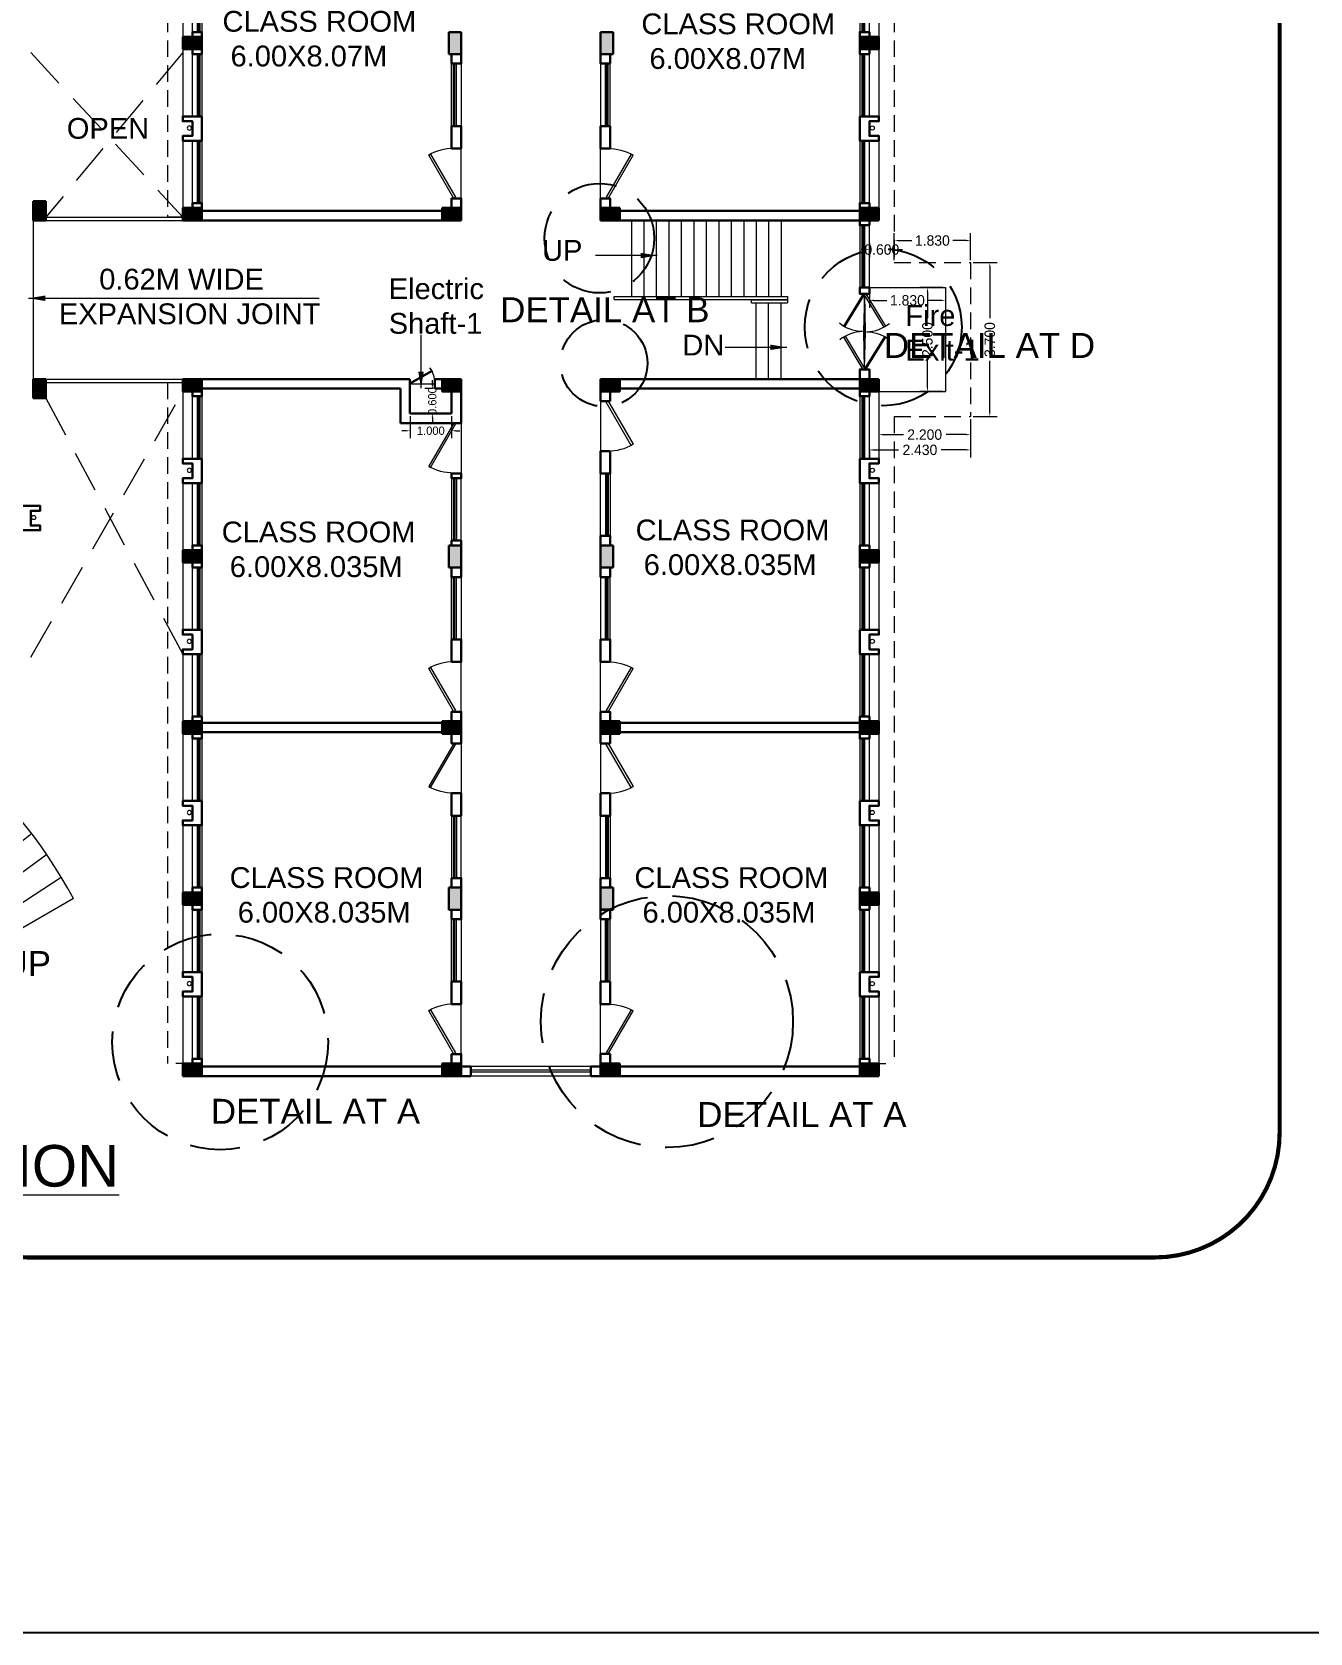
# Model space of a CAD drawing. Header units: millimetres. Extents: x 3614 to 12428, y -844 to 6844.
# Drawn here: x 5968.3 to 5999.01, y -352.73 to -314.23 of the extents above; entities that cross this region are included whole.
import ezdxf

# ---------------------------------------------------------------- set-up
doc = ezdxf.new("R2010")
doc.units = ezdxf.units.MM
doc.header["$LTSCALE"] = 40
doc.header["$MEASUREMENT"] = 0
doc.header["$PDMODE"] = 32
doc.header["$PDSIZE"] = 0.02
doc.linetypes.add('DASHDOT', pattern=[1, 0.5, -0.25, 0, -0.25])
doc.linetypes.add('DASHED', pattern=[0.75, 0.5, -0.25])
doc.layers.get('0').update_dxf_attribs({"linetype": 'CONTINUOUS', "lineweight": 20})
doc.layers.get('Defpoints').update_dxf_attribs({"linetype": 'CONTINUOUS', "lineweight": 20})
for name, color, linetype, lineweight in [('Arrow', 1, 'CONTINUOUS', 18), ('Beam', 254, 'CONTINUOUS', 25), ('CLL LEV.', 15, 'CONTINUOUS', 18), ('Column', 252, 'CONTINUOUS', 30), ('Column Hatch', 253, 'CONTINUOUS', 13), ('Dim', 220, 'CONTINUOUS', 15), ('Door', 54, 'CONTINUOUS', 18), ('EXPANSION JOINT', 248, 'CONTINUOUS', 20), ('Fixture', 44, 'CONTINUOUS', 15), ('Hidden', 30, 'DASHED', 18), ('Railing', 23, 'CONTINUOUS', 18), ('RAMP', 213, 'CONTINUOUS', 15), ('Stair', 1, 'CONTINUOUS', 15), ('TEXT', 7, 'CONTINUOUS', 20), ('Ventilator', 6, 'DASHED', 18), ('Wall', 7, 'CONTINUOUS', 30), ('Window', 150, 'CONTINUOUS', 15), ('Window-Wall', 7, 'CONTINUOUS', 18)]:
    doc.layers.add(name, color=color, linetype=linetype, lineweight=lineweight)
doc.styles.add('L120', font='simplex.shx', dxfattribs={"height": 1})
doc.styles.get("Standard").update_dxf_attribs({"font": 'txt.shx', "height": 0.03937})
doc.styles.add('Tabrej', font='GOTHIC.TTF')
doc.styles.add('Tabrej.', font='GOTHIC.TTF', dxfattribs={"height": 1})
doc.dimstyles.new('DIMEN', dxfattribs={"dimtxt": 0.2, "dimasz": 0.25, "dimexe": 0.18, "dimexo": 0.0625, "dimgap": 0.09, "dimtad": 0, "dimdec": 3, "dimzin": 0, "dimdsep": 46, "dimtxsty": 'Tabrej', "dimcen": 0, "dimclrd": 256, "dimclre": 256, "dimclrt": 7, "dimadec": 0, "dimazin": 0, "dimtfac": 1, "dimtdec": 3, "dimtofl": 0, "dimtmove": 0, "dimatfit": 1, "dimfxl": 0, "dimtolj": 1, "dimtzin": 0, "dimlwd": -1, "dimlwe": -1, "dimarcsym": 0})
doc.dimstyles.get("Standard").update_dxf_attribs({"dimtxt": 0.18, "dimasz": 0.18, "dimexe": 0.18, "dimexo": 0.0625, "dimgap": 0.09, "dimtad": 0, "dimtih": 1, "dimtoh": 1, "dimdec": 4, "dimzin": 0, "dimdsep": 46, "dimtxsty": 'Standard', "dimcen": 0.09, "dimadec": 0, "dimazin": 0, "dimtfac": 1, "dimtdec": 4, "dimtofl": 0, "dimtmove": 0, "dimatfit": 3, "dimfxl": 0, "dimtolj": 1, "dimtzin": 0, "dimarcsym": 0})

# ---------------------------------------------------------------- blocks, each defined once
blk = doc.blocks.new('COLUMN 546')
at = {"layer": 'Column Hatch'}
h = blk.add_hatch(color=0, dxfattribs=at)
h.dxf.hatch_style = 1
h.paths.add_polyline_path([(0, 0), (0.3, 0), (0.3, 0.46), (0, 0.46)])
at = {"layer": 'Column'}
for p, q in [((0.3, 0.46), (0, 0.46)), ((0, 0.46), (0, 0)), ((0.3, 0), (0.3, 0.46)), ((0, 0), (0.3, 0))]:
    blk.add_line(p, q, dxfattribs=at)
blk = doc.blocks.new('SHAFT2')
at = {"layer": 'Fixture'}
blk.add_circle((0.302, 0.307), 0.05, dxfattribs=at)
at = {"layer": 'Wall'}
blk.add_lwpolyline([(0, 0.585), (0.46, 0.585), (0.46, 0.47), (0.23, 0.47), (0.23, 0.115), (0.46, 0.115), (0.46, 0), (0, 0), (0, 0.585)], dxfattribs=at)
blk = doc.blocks.new('COLM 530')
at = {"layer": 'Column Hatch'}
h = blk.add_hatch(color=0, dxfattribs=at)
h.dxf.hatch_style = 1
h.paths.add_polyline_path([(5443.518, -633.795), (5443.218, -633.795), (5443.218, -634.325), (5443.518, -634.325)])
at = {"layer": 'Column'}
for p, q in [((5443.518, -633.795), (5443.218, -633.795)), ((5443.218, -633.795), (5443.218, -634.325)), ((5443.518, -634.325), (5443.518, -633.795)), ((5443.218, -634.325), (5443.518, -634.325))]:
    blk.add_line(p, q, dxfattribs=at)
blk = doc.blocks.new('Door - Left Hung 36 in.')
at = {"layer": 'Door'}
blk.add_line((0.8, -1.3), (35.9, -1.3), dxfattribs=at)
blk.add_lwpolyline([(0.8, -1.3), (0, 0), (31.2, 18), (31.9, 16.7)], close=True, dxfattribs=at)
blk.add_arc((0, 0), 36, 0, 37.3101, dxfattribs=at)
blk = doc.blocks.new('VENT 2')
at = {"layer": 'Ventilator', "linetype": 'Continuous', "ltscale": 0.02}
for p, q in [((0, 0.182), (1.5, 0.182)), ((0, 0.152), (1.5, 0.152))]:
    blk.add_line(p, q, dxfattribs=at)
at = {"layer": 'Window-Wall'}
for p, q in [((0, 0.23), (1.5, 0.23)), ((0, 0), (0, 0.23)), ((0, 0.115), (1.5, 0.115)), ((1.5, 0), (0, 0)), ((1.5, 0.23), (1.5, 0))]:
    blk.add_line(p, q, dxfattribs=at)
blk = doc.blocks.new('*U18')
for p, q in [((0, 0), (0, -6)), ((40, 0), (40, -6))]:
    blk.add_line(p, q)
blk.add_lwpolyline([(0, 0), (34.6, 20), (35.5, 18.5), (0.9, -1.5)], close=True)
blk.add_arc((0, 0), 40, 0, 30)
blk = doc.blocks.new('DOOR1')
at = {"layer": 'Door'}
blk.add_line((0, 0), (1.2, 0), dxfattribs=at)
at = {"layer": 'Door', "xscale": 0.0300000000000013, "yscale": 0.0300000000000013, "zscale": 0.0300000000000013}
blk.add_blockref('*U18', (0, 0.18), dxfattribs=at)
blk = doc.blocks.new('class 1')
at = {"layer": 'Wall'}
for points in [[(0.23, -0.035), (0, -0.035), (0, -0.265), (0.23, -0.265), (0.23, -0.035)], [(0.23, -1.465), (0, -1.465), (0, -2.005), (0.23, -2.005), (0.23, -1.465)], [(0.23, -3.505), (0, -3.505), (0, -3.735), (0.23, -3.735), (0.23, -3.505)]]:
    blk.add_lwpolyline(points, dxfattribs=at)
at = {"layer": 'Wall', "rotation": 270}
for name, p in [('DOOR1', (0, -0.265)), ('VENT 2', (0, -2.005))]:
    blk.add_blockref(name, p, dxfattribs=at)
blk = doc.blocks.new('WINDOW 1')
at = {"layer": 'CLL LEV.'}
for p, q in [((-0.115, -0.23), (-0.115, -0.46)), ((1.615, -0.23), (1.615, -0.46)), ((-0.115, -0.46), (1.615, -0.46))]:
    blk.add_line(p, q, dxfattribs=at)
at = {"layer": 'Window'}
for p, q in [((0, -0.051), (1.5, -0.051)), ((0, -0.081), (1.5, -0.081))]:
    blk.add_line(p, q, dxfattribs=at)
at = {"layer": 'Window-Wall'}
for p, q in [((0, 0), (1.5, 0)), ((0, -0.23), (0, 0)), ((1.5, 0), (1.5, -0.23)), ((0, -0.115), (1.5, -0.115)), ((1.5, -0.23), (0, -0.23))]:
    blk.add_line(p, q, dxfattribs=at)
blk = doc.blocks.new('*D647')
at = {"layer": 'Defpoints', "color": 0, "ltscale": 0.05, "transparency": 16777216}
for p in [(5491.918, -294.581), (5491.855, -295.181), (5491.918, -295.181)]:
    blk.add_point(p, dxfattribs=at)
at = {"layer": 'Dim', "ltscale": 0.05, "transparency": 16777216}
for p, q in [((5491.855, -294.481), (5491.855, -294.381)), ((5491.855, -294.581), (5491.675, -294.581)), ((5491.855, -295.181), (5491.675, -295.181)), ((5491.855, -295.281), (5491.855, -295.381))]:
    blk.add_line(p, q, dxfattribs=at)
for points in [[(5491.838, -294.481), (5491.872, -294.481), (5491.855, -294.581)], [(5491.838, -295.281), (5491.872, -295.281), (5491.855, -295.181)]]:
    blk.add_solid(points, dxfattribs=at)
at = {"layer": 'Dim', "color": 7, "ltscale": 0.05, "transparency": 16777216, "insert": (5491.855, -294.881), "char_height": 0.2, "attachment_point": 5, "rotation": 90, "style": 'Tabrej'}
blk.add_mtext('\\A1;0.600', dxfattribs=at)
blk = doc.blocks.new('*D648')
at = {"layer": 'Defpoints', "color": 0, "ltscale": 0.05, "transparency": 16777216}
for p in [(5491.318, -295.181), (5492.318, -295.181), (5492.318, -295.595)]:
    blk.add_point(p, dxfattribs=at)
at = {"layer": 'Dim', "ltscale": 0.05, "transparency": 16777216}
for p, q in [((5491.318, -295.244), (5491.318, -295.775)), ((5492.318, -295.244), (5492.318, -295.775)), ((5491.218, -295.595), (5491.118, -295.595)), ((5492.418, -295.595), (5492.518, -295.595))]:
    blk.add_line(p, q, dxfattribs=at)
for points in [[(5491.218, -295.578), (5491.218, -295.612), (5491.318, -295.595)], [(5492.418, -295.578), (5492.418, -295.612), (5492.318, -295.595)]]:
    blk.add_solid(points, dxfattribs=at)
at = {"layer": 'Dim', "color": 7, "ltscale": 0.05, "transparency": 16777216, "insert": (5491.818, -295.595), "char_height": 0.2, "attachment_point": 5, "style": 'Tabrej'}
blk.add_mtext('\\A1;1.000', dxfattribs=at)
blk = doc.blocks.new('*D599')
at = {"layer": 'Defpoints', "color": 0, "ltscale": 0.05, "transparency": 16777216}
for p in [(5990.855, -319.779), (5990.855, -323.479), (5991.32, -323.479)]:
    blk.add_point(p, dxfattribs=at)
at = {"layer": 'Dim', "ltscale": 0.05, "transparency": 16777216}
for p, q in [((5990.917, -319.779), (5991.5, -319.779)), ((5991.32, -319.879), (5991.32, -321.117)), ((5991.32, -323.379), (5991.32, -322.141)), ((5990.917, -323.479), (5991.5, -323.479))]:
    blk.add_line(p, q, dxfattribs=at)
for points in [[(5991.303, -319.879), (5991.336, -319.879), (5991.32, -319.779)], [(5991.303, -323.379), (5991.336, -323.379), (5991.32, -323.479)]]:
    blk.add_solid(points, dxfattribs=at)
at = {"layer": 'Dim', "color": 7, "ltscale": 0.05, "transparency": 16777216, "insert": (5991.32, -321.629), "char_height": 0.25, "attachment_point": 5, "rotation": 90, "style": 'Tabrej'}
blk.add_mtext('\\A1;3.700', dxfattribs=at)
blk = doc.blocks.new('*D600')
at = {"layer": 'Defpoints', "color": 0, "ltscale": 0.05, "transparency": 16777216}
for p in [(5990.255, -320.379), (5989.821, -322.879), (5990.255, -322.879)]:
    blk.add_point(p, dxfattribs=at)
at = {"layer": 'Dim', "ltscale": 0.05, "transparency": 16777216}
for p, q in [((5990.192, -320.379), (5989.641, -320.379)), ((5989.821, -320.479), (5989.821, -321.116)), ((5989.821, -322.779), (5989.821, -322.142)), ((5990.192, -322.879), (5989.641, -322.879))]:
    blk.add_line(p, q, dxfattribs=at)
for points in [[(5989.805, -320.479), (5989.838, -320.479), (5989.821, -320.379)], [(5989.805, -322.779), (5989.838, -322.779), (5989.821, -322.879)]]:
    blk.add_solid(points, dxfattribs=at)
at = {"layer": 'Dim', "color": 7, "ltscale": 0.05, "transparency": 16777216, "insert": (5989.821, -321.629), "char_height": 0.25, "attachment_point": 5, "rotation": 90, "style": 'Tabrej'}
blk.add_mtext('\\A1;2.500', dxfattribs=at)
blk = doc.blocks.new('*D601')
at = {"layer": 'Defpoints', "color": 0, "ltscale": 0.05, "transparency": 16777216}
for p in [(5988.425, -320.379), (5990.255, -320.379), (5990.255, -320.687)]:
    blk.add_point(p, dxfattribs=at)
at = {"layer": 'Dim', "ltscale": 0.05, "transparency": 16777216}
for p, q in [((5988.425, -320.442), (5988.425, -320.867)), ((5990.255, -320.442), (5990.255, -320.867)), ((5988.525, -320.687), (5988.846, -320.687)), ((5990.155, -320.687), (5989.833, -320.687))]:
    blk.add_line(p, q, dxfattribs=at)
for points in [[(5988.525, -320.671), (5988.525, -320.704), (5988.425, -320.687)], [(5990.155, -320.671), (5990.155, -320.704), (5990.255, -320.687)]]:
    blk.add_solid(points, dxfattribs=at)
at = {"layer": 'Dim', "color": 7, "ltscale": 0.05, "transparency": 16777216, "insert": (5989.34, -320.687), "char_height": 0.25, "attachment_point": 5, "style": 'Tabrej'}
blk.add_mtext('\\A1;1.830', dxfattribs=at)
blk = doc.blocks.new('*D602')
at = {"layer": 'Defpoints', "color": 0, "ltscale": 0.05, "transparency": 16777216}
for p in [(5990.855, -319.249), (5989.025, -319.779), (5990.855, -319.779)]:
    blk.add_point(p, dxfattribs=at)
at = {"layer": 'Dim', "ltscale": 0.05, "transparency": 16777216}
for p, q in [((5989.025, -319.717), (5989.025, -319.069)), ((5990.855, -319.717), (5990.855, -319.069)), ((5989.125, -319.249), (5989.446, -319.249)), ((5990.755, -319.249), (5990.433, -319.249))]:
    blk.add_line(p, q, dxfattribs=at)
for points in [[(5989.125, -319.233), (5989.125, -319.266), (5989.025, -319.249)], [(5990.755, -319.233), (5990.755, -319.266), (5990.855, -319.249)]]:
    blk.add_solid(points, dxfattribs=at)
at = {"layer": 'Dim', "color": 7, "ltscale": 0.05, "transparency": 16777216, "insert": (5989.94, -319.249), "char_height": 0.25, "attachment_point": 5, "style": 'Tabrej'}
blk.add_mtext('\\A1;1.830', dxfattribs=at)
blk = doc.blocks.new('*D603')
at = {"layer": 'Defpoints', "color": 0, "ltscale": 0.05, "transparency": 16777216}
for p in [(5988.655, -323.528), (5990.855, -323.479), (5990.855, -323.916)]:
    blk.add_point(p, dxfattribs=at)
at = {"layer": 'Dim', "ltscale": 0.05, "transparency": 16777216}
for p, q in [((5988.655, -323.59), (5988.655, -324.096)), ((5990.855, -323.542), (5990.855, -324.096)), ((5988.755, -323.916), (5989.242, -323.916)), ((5990.755, -323.916), (5990.268, -323.916))]:
    blk.add_line(p, q, dxfattribs=at)
for points in [[(5988.755, -323.9), (5988.755, -323.933), (5988.655, -323.916)], [(5990.755, -323.9), (5990.755, -323.933), (5990.855, -323.916)]]:
    blk.add_solid(points, dxfattribs=at)
at = {"layer": 'Dim', "color": 7, "ltscale": 0.05, "transparency": 16777216, "insert": (5989.755, -323.916), "char_height": 0.25, "attachment_point": 5, "style": 'Tabrej'}
blk.add_mtext('\\A1;2.200', dxfattribs=at)
blk = doc.blocks.new('*D604')
at = {"layer": 'Defpoints', "color": 0, "ltscale": 0.05, "transparency": 16777216}
for p in [(5990.855, -323.479), (5988.425, -324.209), (5990.855, -324.283)]:
    blk.add_point(p, dxfattribs=at)
at = {"layer": 'Dim', "ltscale": 0.05, "transparency": 16777216}
for p, q in [((5990.855, -323.542), (5990.855, -324.463)), ((5988.425, -324.271), (5988.425, -324.463)), ((5988.525, -324.283), (5989.127, -324.283)), ((5990.755, -324.283), (5990.153, -324.283))]:
    blk.add_line(p, q, dxfattribs=at)
for points in [[(5988.525, -324.266), (5988.525, -324.299), (5988.425, -324.283)], [(5990.755, -324.266), (5990.755, -324.299), (5990.855, -324.283)]]:
    blk.add_solid(points, dxfattribs=at)
at = {"layer": 'Dim', "color": 7, "ltscale": 0.05, "transparency": 16777216, "insert": (5989.64, -324.283), "char_height": 0.25, "attachment_point": 5, "style": 'Tabrej'}
blk.add_mtext('\\A1;2.430', dxfattribs=at)
blk = doc.blocks.new('*D605')
at = {"layer": 'Defpoints', "color": 0, "ltscale": 0.05, "transparency": 16777216}
for p in [(5988.425, -319.249), (5988.425, -319.466), (5989.025, -319.249)]:
    blk.add_point(p, dxfattribs=at)
at = {"layer": 'Dim', "ltscale": 0.05, "transparency": 16777216}
for p, q in [((5988.325, -319.466), (5988.225, -319.466)), ((5988.425, -319.312), (5988.425, -319.646)), ((5989.025, -319.312), (5989.025, -319.646)), ((5989.125, -319.466), (5989.225, -319.466))]:
    blk.add_line(p, q, dxfattribs=at)
for points in [[(5988.325, -319.449), (5988.325, -319.483), (5988.425, -319.466)], [(5989.125, -319.449), (5989.125, -319.483), (5989.025, -319.466)]]:
    blk.add_solid(points, dxfattribs=at)
at = {"layer": 'Dim', "color": 7, "ltscale": 0.05, "transparency": 16777216, "insert": (5988.725, -319.466), "char_height": 0.25, "attachment_point": 5, "style": 'Tabrej'}
blk.add_mtext('\\A1;0.600', dxfattribs=at)
blk = doc.blocks.new('PORCH')
at = {"layer": 'RAMP', "ltscale": 0.05}
for p, q in [((-117.091, 51.925), (-118.753, 51.925)), ((-117.621, 47.963), (-118.753, 51.925)), ((-111.611, 51.925), (-109.95, 51.925)), ((-111.081, 47.963), (-109.95, 51.925)), ((-111.081, 47.963), (-111.081, 51.924)), ((-118.268, 47.672), (-120.007, 51.401)), ((-110.435, 47.672), (-108.696, 51.401)), ((-121.063, 50.832), (-119.218, 47.655)), ((-121.063, 50.832), (-118.998, 47.275)), ((-107.64, 50.832), (-109.704, 47.275)), ((-107.64, 50.832), (-109.484, 47.655)), ((-122.008, 50.207), (-119.651, 46.841)), ((-106.695, 50.207), (-109.051, 46.841)), ((-122.919, 49.483), (-120.28, 46.338)), ((-105.784, 49.483), (-108.422, 46.338)), ((-123.76, 48.681), (-120.861, 45.782)), ((-104.942, 48.681), (-107.842, 45.782)), ((-124.363, 48.008), (-121.227, 45.373)), ((-117.621, 47.963), (-117.091, 47.963)), ((-111.081, 47.963), (-111.611, 47.963)), ((-104.339, 48.008), (-107.475, 45.373)), ((-124.803, 47.452), (-121.596, 44.906)), ((-103.899, 47.452), (-107.107, 44.906)), ((-125.164, 46.944), (-121.859, 44.529)), ((-103.538, 46.944), (-106.843, 44.529)), ((-125.513, 46.397), (-122.09, 44.161)), ((-103.189, 46.397), (-106.613, 44.161)), ((-125.807, 45.886), (-122.27, 43.844)), ((-102.895, 45.886), (-106.433, 43.844))]:
    blk.add_line(p, q, dxfattribs=at)
at = {"layer": 'RAMP'}
blk.add_line((-117.621, 47.963), (-117.621, 51.924), dxfattribs=at)
at = {"layer": 'RAMP', "ltscale": 0.05}
for centre, radius, start, end in [((-114.351, 39.644), 13.046, 109.7167, 151.414), ((-114.351, 39.644), 13.046, 28.586, 70.2833), ((-114.34, 39.558), 9.014, 111.3484, 151.6118), ((-114.363, 39.558), 9.014, 28.3882, 68.6516)]:
    blk.add_arc(centre, radius, start, end, dxfattribs=at)
at = {"layer": 'Stair'}
for p, q in [((-117.091, 51.925), (-117.091, 47.965)), ((-111.611, 47.965), (-111.611, 51.925)), ((-117.091, 47.965), (-111.611, 47.965))]:
    blk.add_line(p, q, dxfattribs=at)
at = {"layer": 'Wall'}
blk.add_line((-117.091, 47.965), (-117.091, 47.965), dxfattribs=at)
at = {"layer": 'Wall', "char_height": 0.6, "attachment_point": 1, "style": 'Tabrej.'}
for s, insert in [('{\\fArial|b0|i0|c0|p34;DN}', (-118.914, 50.866)), ('{\\fArial|b0|i0|c0|p34;PORCH}', (-115.95, 50.461)), ('{\\fArial|b0|i0|c0|p34;UP}', (-104.6, 44.625))]:
    blk.add_mtext_dynamic_manual_height_columns(s, width=2.98657, gutter_width=5, heights=[0], dxfattribs=dict(at, insert=insert))
at = {"layer": 'Dim'}
for points, override in [([(-121.186, 48.292), (-118.977, 49.992)], {"dimscale": 40, "dimtxt": 1, "dimasz": 0.02, "dimdec": 2, "dimpost": "'", "dimtxsty": 'L120', "dimtdec": 2, "dimarcsym": 1}), ([(-106.34, 47.176), (-104.357, 44.813)], {"dimscale": 40, "dimtxt": 1, "dimasz": 0.02, "dimgap": 0.09, "dimtad": 0, "dimdec": 2, "dimpost": "'", "dimtxsty": 'L120', "dimtdec": 2, "dimarcsym": 1})]:
    blk.add_leader(points, dimstyle='Standard', override=override, dxfattribs=at)
blk = doc.blocks.new('NEW BILDING')
at = {"ltscale": 0.05}
blk.add_line((5491.3178, -295.1811), (5492.3178, -295.1811), dxfattribs=at)
at = {"layer": 'Door'}
blk.add_line((5502.2428, -294.1211), (5502.2428, -292.3011), dxfattribs=at)
at = {"layer": 'EXPANSION JOINT', "linetype": 'ByBlock', "ltscale": 0.05}
blk.add_line((5482.2648, -290.5361), (5482.2648, -294.3511), dxfattribs=at)
at = {"layer": 'Hidden', "ltscale": 0.02}
for p, q in [((5485.4879, -282.0061), (5485.4879, -290.4561)), ((5502.9578, -282.0061), (5502.9578, -291.5511)), ((5485.8578, -290.4561), (5485.4879, -290.4561)), ((5502.9578, -291.5511), (5504.7878, -291.5511)), ((5504.7878, -291.5511), (5504.7878, -295.2511)), ((5485.4878, -294.4311), (5485.4878, -310.8111)), ((5502.9578, -295.2511), (5502.9578, -310.8111)), ((5502.9578, -295.2511), (5504.7878, -295.2511)), ((5486.0878, -310.8111), (5485.4878, -310.8111)), ((5502.3578, -310.8111), (5502.9578, -310.8111))]:
    blk.add_line(p, q, dxfattribs=at)
at = {"layer": 'Hidden', "ltscale": 0.05}
blk.add_line((5485.4878, -294.4311), (5485.7493, -294.4311), dxfattribs=at)
at = {"layer": 'Railing', "linetype": 'ByBlock', "ltscale": 0.05}
for p, q in [((5482.5648, -290.4561), (5485.8578, -290.4561)), ((5482.5648, -290.5361), (5485.8578, -290.5361)), ((5496.2228, -292.3661), (5500.3878, -292.3661)), ((5496.2228, -292.4411), (5496.2228, -292.3661)), ((5496.2228, -292.4411), (5500.3878, -292.4411)), ((5499.5228, -292.5211), (5499.5228, -292.4461)), ((5499.5228, -292.4461), (5500.3878, -292.4461)), ((5499.5228, -292.5211), (5500.3878, -292.5211)), ((5500.3878, -292.3661), (5500.3878, -292.4411)), ((5500.3878, -292.4461), (5500.3878, -292.5211)), ((5482.5648, -294.3511), (5485.8578, -294.3511)), ((5482.5648, -294.4311), (5485.8578, -294.4311))]:
    blk.add_line(p, q, dxfattribs=at)
at = {"layer": 'Stair', "ltscale": 0.05}
for p, q in [((5496.6378, -290.5361), (5496.6378, -292.3661)), ((5496.9378, -290.5361), (5496.9378, -292.3661)), ((5497.2378, -290.5361), (5497.2378, -292.3661)), ((5497.5378, -290.5361), (5497.5378, -292.3661)), ((5497.8378, -290.5361), (5497.8378, -292.3661)), ((5498.1378, -290.5361), (5498.1378, -292.3661)), ((5498.4378, -290.5361), (5498.4378, -292.3661)), ((5498.7378, -290.5361), (5498.7378, -292.3661)), ((5499.0378, -290.5361), (5499.0378, -292.3661)), ((5499.3378, -290.5361), (5499.3378, -292.3661)), ((5499.6378, -290.5361), (5499.6378, -292.3661)), ((5499.9378, -290.5361), (5499.9378, -292.3661)), ((5500.2378, -290.5361), (5500.2378, -292.3661)), ((5502.3578, -292.1511), (5504.1878, -292.1511)), ((5504.1878, -292.1511), (5504.1878, -294.6511)), ((5499.6378, -294.3511), (5499.6378, -292.5211)), ((5499.9378, -294.3511), (5499.9378, -292.5211)), ((5500.2378, -294.3511), (5500.2378, -292.5211)), ((5502.5878, -294.6511), (5504.1878, -294.6511))]:
    blk.add_line(p, q, dxfattribs=at)
at = {"layer": 'Wall'}
for p, q in [((5492.0878, -290.3061), (5486.3178, -290.3061)), ((5492.0878, -290.5361), (5486.3178, -290.5361)), ((5496.3578, -290.3061), (5502.1278, -290.3061)), ((5496.3578, -290.5361), (5502.1278, -290.5361)), ((5491.0417, -294.3511), (5486.3178, -294.3511)), ((5490.9728, -294.3511), (5491.3178, -294.3511)), ((5491.3178, -295.1811), (5491.3178, -294.3511)), ((5491.9178, -294.3511), (5492.0878, -294.3511)), ((5491.9178, -294.3511), (5491.9178, -294.5811)), ((5496.3578, -294.3511), (5502.1278, -294.3511)), ((5491.0878, -294.5811), (5486.3178, -294.5811)), ((5491.0878, -295.4111), (5491.0878, -294.5811)), ((5491.9178, -294.5811), (5492.0878, -294.5811)), ((5492.3178, -294.6511), (5492.3178, -295.1811)), ((5492.5478, -295.4111), (5492.5478, -294.6511)), ((5496.3578, -294.5811), (5502.1278, -294.5811)), ((5491.3178, -295.1811), (5492.3178, -295.1811)), ((5491.0878, -295.4111), (5492.3178, -295.4111)), ((5492.3178, -295.4111), (5492.5478, -295.4111)), ((5492.0878, -302.6161), (5486.3178, -302.6161)), ((5492.0878, -302.8461), (5486.3178, -302.8461)), ((5496.3578, -302.6161), (5502.1278, -302.6161)), ((5496.3578, -302.8461), (5502.1278, -302.8461)), ((5492.0878, -310.8811), (5486.3178, -310.8811)), ((5496.3578, -310.8811), (5502.1278, -310.8811)), ((5492.0878, -311.1111), (5486.3178, -311.1111)), ((5496.3578, -311.1111), (5502.1278, -311.1111))]:
    blk.add_line(p, q, dxfattribs=at)
for points in [[(5486.0878, -286.1211), (5486.0878, -286.0061), (5486.3178, -286.0061), (5486.3178, -286.1211), (5486.0878, -286.1211)], [(5502.3578, -286.1211), (5502.3578, -286.0061), (5502.1278, -286.0061), (5502.1278, -286.1211), (5502.3578, -286.1211)], [(5486.0878, -286.4211), (5486.0878, -286.5361), (5486.3178, -286.5361), (5486.3178, -286.4211), (5486.0878, -286.4211)], [(5486.0878, -286.5361), (5486.0878, -286.4211), (5486.3178, -286.4211), (5486.3178, -286.5361), (5486.0878, -286.5361)], [(5502.3578, -286.4211), (5502.3578, -286.5361), (5502.1278, -286.5361), (5502.1278, -286.4211), (5502.3578, -286.4211)], [(5502.3578, -286.5361), (5502.3578, -286.4211), (5502.1278, -286.4211), (5502.1278, -286.5361), (5502.3578, -286.5361)], [(5486.0878, -290.2361), (5486.0878, -290.1211), (5486.3178, -290.1211), (5486.3178, -290.2361), (5486.0878, -290.2361)], [(5502.3578, -290.2361), (5502.3578, -290.1211), (5502.1278, -290.1211), (5502.1278, -290.2361), (5502.3578, -290.2361)], [(5502.3578, -290.6511), (5502.3578, -290.5361), (5502.1278, -290.5361), (5502.1278, -290.6511), (5502.3578, -290.6511)], [(5502.3578, -292.3011), (5502.3578, -292.1511), (5502.1278, -292.1511), (5502.1278, -292.3011), (5502.3578, -292.3011)], [(5502.3578, -294.3511), (5502.3578, -294.1211), (5502.1278, -294.1211), (5502.1278, -294.3511), (5502.3578, -294.3511)], [(5486.0878, -294.6511), (5486.0878, -294.7661), (5486.3178, -294.7661), (5486.3178, -294.6511), (5486.0878, -294.6511)], [(5486.0878, -294.7661), (5486.0878, -294.6511), (5486.3178, -294.6511), (5486.3178, -294.7661), (5486.0878, -294.7661)], [(5502.3578, -294.6511), (5502.3578, -294.7661), (5502.1278, -294.7661), (5502.1278, -294.6511), (5502.3578, -294.6511)], [(5502.3578, -294.7661), (5502.3578, -294.6511), (5502.1278, -294.6511), (5502.1278, -294.7661), (5502.3578, -294.7661)], [(5492.3178, -296.6261), (5492.5478, -296.6261), (5492.5478, -296.7369), (5492.3178, -296.7369), (5492.3178, -296.6261)], [(5486.0878, -298.4661), (5486.0878, -298.3511), (5486.3178, -298.3511), (5486.3178, -298.4661), (5486.0878, -298.4661)], [(5502.3578, -298.4661), (5502.3578, -298.3511), (5502.1278, -298.3511), (5502.1278, -298.4661), (5502.3578, -298.4661)], [(5486.0878, -298.7661), (5486.0878, -298.8811), (5486.3178, -298.8811), (5486.3178, -298.7661), (5486.0878, -298.7661)], [(5486.0878, -298.8811), (5486.0878, -298.7661), (5486.3178, -298.7661), (5486.3178, -298.8811), (5486.0878, -298.8811)], [(5502.3578, -298.7661), (5502.3578, -298.8811), (5502.1278, -298.8811), (5502.1278, -298.7661), (5502.3578, -298.7661)], [(5502.3578, -298.8811), (5502.3578, -298.7661), (5502.1278, -298.7661), (5502.1278, -298.8811), (5502.3578, -298.8811)], [(5486.0878, -302.5811), (5486.0878, -302.4661), (5486.3178, -302.4661), (5486.3178, -302.5811), (5486.0878, -302.5811)], [(5502.3578, -302.5811), (5502.3578, -302.4661), (5502.1278, -302.4661), (5502.1278, -302.5811), (5502.3578, -302.5811)], [(5486.0878, -302.8811), (5486.0878, -302.9961), (5486.3178, -302.9961), (5486.3178, -302.8811), (5486.0878, -302.8811)], [(5486.0878, -302.9961), (5486.0878, -302.8811), (5486.3178, -302.8811), (5486.3178, -302.9961), (5486.0878, -302.9961)], [(5502.3578, -302.8811), (5502.3578, -302.9961), (5502.1278, -302.9961), (5502.1278, -302.8811), (5502.3578, -302.8811)], [(5502.3578, -302.9961), (5502.3578, -302.8811), (5502.1278, -302.8811), (5502.1278, -302.9961), (5502.3578, -302.9961)], [(5486.0878, -306.6961), (5486.0878, -306.5811), (5486.3178, -306.5811), (5486.3178, -306.6961), (5486.0878, -306.6961)], [(5502.3578, -306.6961), (5502.3578, -306.5811), (5502.1278, -306.5811), (5502.1278, -306.6961), (5502.3578, -306.6961)], [(5486.0878, -306.9961), (5486.0878, -307.1111), (5486.3178, -307.1111), (5486.3178, -306.9961), (5486.0878, -306.9961)], [(5486.0878, -307.1111), (5486.0878, -306.9961), (5486.3178, -306.9961), (5486.3178, -307.1111), (5486.0878, -307.1111)], [(5502.3578, -306.9961), (5502.3578, -307.1111), (5502.1278, -307.1111), (5502.1278, -306.9961), (5502.3578, -306.9961)], [(5502.3578, -307.1111), (5502.3578, -306.9961), (5502.1278, -306.9961), (5502.1278, -307.1111), (5502.3578, -307.1111)], [(5486.0878, -310.8111), (5486.0878, -310.6961), (5486.3178, -310.6961), (5486.3178, -310.8111), (5486.0878, -310.8111)], [(5492.5478, -311.1111), (5492.5478, -310.8811), (5492.7778, -310.8811), (5492.7778, -311.1111), (5492.5478, -311.1111)], [(5495.6678, -311.1111), (5495.6678, -310.8811), (5495.8978, -310.8811), (5495.8978, -311.1111), (5495.6678, -311.1111)], [(5502.3578, -310.8111), (5502.3578, -310.6961), (5502.1278, -310.6961), (5502.1278, -310.8111), (5502.3578, -310.8111)]]:
    blk.add_lwpolyline(points, dxfattribs=at)
blk.add_lwpolyline([(5492.3178, -298.2369), (5492.5478, -298.2369), (5492.5478, -298.3519), (5492.3178, -298.3519)], close=True, dxfattribs=at)
at = {"layer": 'Window'}
for p, q in [((5502.1788, -290.6511), (5502.1788, -292.1511)), ((5502.2088, -290.6511), (5502.2088, -292.1511))]:
    blk.add_line(p, q, dxfattribs=at)
at = {"layer": 'Window', "linetype": 'ByBlock', "ltscale": 0.05}
for p, q in [((5495.6678, -310.9711), (5492.7778, -310.9711)), ((5495.6678, -311.0211), (5492.7778, -311.0211))]:
    blk.add_line(p, q, dxfattribs=at)
at = {"layer": 'Window-Wall', "linetype": 'DASHED', "ltscale": 0.05}
for p, q in [((5482.2028, -286.5011), (5485.8578, -290.4561)), ((5485.8578, -286.5011), (5482.5648, -290.4561)), ((5482.2028, -301.0411), (5485.8578, -294.6511)), ((5482.5648, -294.8111), (5485.8578, -300.9661))]:
    blk.add_line(p, q, dxfattribs=at)
at = {"layer": 'Window-Wall'}
for p, q in [((5502.1278, -290.6511), (5502.1278, -292.1511)), ((5502.3578, -290.6511), (5502.1278, -290.6511)), ((5502.2428, -290.6511), (5502.2428, -292.1511)), ((5502.3578, -292.1511), (5502.3578, -290.6511)), ((5502.1278, -292.1511), (5502.3578, -292.1511))]:
    blk.add_line(p, q, dxfattribs=at)
at = {"layer": 'Window-Wall', "linetype": 'ByBlock', "ltscale": 0.05}
for p, q in [((5495.6678, -310.8811), (5492.7778, -310.8811)), ((5495.6678, -311.1111), (5492.7778, -311.1111))]:
    blk.add_line(p, q, dxfattribs=at)
at = {"xscale": -1}
for p in [(10935.7656, 347.7887), (10939.4156, 347.7887), (10935.7656, 335.4429), (10939.4156, 335.4429), (10935.7656, 327.2137), (10939.4156, 327.2137)]:
    blk.add_blockref('COLM 530', p, dxfattribs=at)
at = {"color": 7, "extrusion": (0, 0, -1), "xscale": -1, "zscale": -1, "rotation": 270}
for p in [(-5486.3178, -286.4211), (-5486.3178, -290.5361), (-5492.5478, -290.5361), (-5486.3178, -294.6511), (-5492.5478, -294.6511), (-5486.3178, -298.7661), (-5486.3178, -302.8811), (-5492.5478, -302.8811), (-5486.3178, -306.9961), (-5486.3178, -311.1111), (-5492.5478, -311.1111)]:
    blk.add_blockref('COLUMN 546', p, dxfattribs=at)
at = {"color": 7, "extrusion": (0, 0, -1), "zscale": -1}
for p, rotation in [((-5502.1278, -286.4211), 90.00000000000004), ((-5495.8978, -290.5361), 90.00000000000004), ((-5502.1278, -290.5361), 90.00000000000004), ((-5482.2648, -294.3511), 180), ((-5495.8978, -294.6511), 90.00000000000004), ((-5502.1278, -294.6511), 90.00000000000004), ((-5502.1278, -298.7661), 90.00000000000004), ((-5495.8978, -302.8811), 90.00000000000004), ((-5502.1278, -302.8811), 90.00000000000004), ((-5502.1278, -306.9961), 90.00000000000004), ((-5495.8978, -311.1111), 90.00000000000004), ((-5502.1278, -311.1111), 90.00000000000004)]:
    blk.add_blockref('COLUMN 546', p, dxfattribs=dict(at, rotation=rotation))
at = {"linetype": 'ByBlock', "rotation": 180}
for p in [(5492.5478, -290.2711), (5492.5478, -302.6161), (5492.5478, -310.8461)]:
    blk.add_blockref('class 1', p, dxfattribs=at)
at = {"linetype": 'ByBlock', "xscale": -1, "rotation": 180}
for p in [(5495.8978, -290.2711), (5495.8978, -302.6161), (5495.8978, -310.8453)]:
    blk.add_blockref('class 1', p, dxfattribs=at)
at = {"linetype": 'ByBlock', "xscale": -1}
for name, p in [('SHAFT2', (5486.3178, -288.6211)), ('SHAFT2', (5486.3178, -296.8511)), ('SHAFT2', (5486.3178, -300.9661)), ('class 1', (5492.5478, -302.8461)), ('SHAFT2', (5486.3178, -305.0811)), ('SHAFT2', (5486.3178, -309.1961))]:
    blk.add_blockref(name, p, dxfattribs=at)
at = {"linetype": 'ByBlock', "extrusion": (0, 0, -1), "xscale": -1, "zscale": -1}
for p in [(-5502.1278, -288.6211), (-5502.1278, -296.8511), (-5481.9728, -297.9886), (-5502.1278, -300.9661), (-5502.1278, -305.0811), (-5502.1278, -309.1961)]:
    blk.add_blockref('SHAFT2', p, dxfattribs=at)
at = {"color": 7, "extrusion": (0, 0, -1), "zscale": -1}
blk.add_blockref('COLUMN 546', (-5482.5648, -290.5361), dxfattribs=at)
at = {"linetype": 'ByBlock'}
for p in [(5495.8978, -294.6161), (5495.8978, -302.8461)]:
    blk.add_blockref('class 1', p, dxfattribs=at)
at = {"layer": 'CLL LEV.', "extrusion": (0, 0, -1), "xscale": -1, "zscale": -1, "rotation": 90}
for p in [(-5486.3178, -284.5061), (-5486.3178, -286.5361), (-5486.3178, -288.6211), (-5486.3178, -294.7661), (-5486.3178, -296.8511), (-5486.3178, -298.8811), (-5486.3178, -300.9661), (-5486.3178, -302.9961), (-5486.3178, -305.0811), (-5486.3178, -307.1111), (-5486.3178, -309.1961)]:
    blk.add_blockref('WINDOW 1', p, dxfattribs=at)
at = {"layer": 'CLL LEV.', "xscale": -1, "rotation": 90}
for p in [(5502.1278, -284.5061), (5502.1278, -286.5361), (5502.1278, -288.6211), (5502.1278, -294.7661), (5502.1278, -296.8511), (5502.1278, -298.8811), (5502.1278, -300.9661), (5502.1278, -302.9961), (5502.1278, -305.0811), (5502.1278, -307.1111), (5502.1278, -309.1961)]:
    blk.add_blockref('WINDOW 1', p, dxfattribs=at)
at = {"layer": 'Door', "extrusion": (0, 0, -1), "xscale": 0.0252777777711346, "yscale": 0.0252777777711346, "zscale": -0.0252777777711346}
for p, rotation in [((-5502.2106, -292.3014), 271.6719586428226), ((-5502.2752, -294.1213), 91.6719586420574)]:
    blk.add_blockref('Door - Left Hung 36 in.', p, dxfattribs=dict(at, rotation=rotation))
at = {"layer": 'Door', "xscale": 0.0252777777711346, "yscale": 0.0252777777711346, "zscale": 0.0252777777711346}
for p, rotation in [((5502.2753, -292.3017), 271.0643781177837), ((5502.2105, -294.121), 91.0643781185487)]:
    blk.add_blockref('Door - Left Hung 36 in.', p, dxfattribs=dict(at, rotation=rotation))
at = {"layer": 'Door', "extrusion": (0, 0, -1), "xscale": -0.0166737001802426, "yscale": 0.0166737001802426, "zscale": -0.0166737001802426}
blk.add_blockref('Door - Left Hung 36 in.', (-5491.3178, -294.4448), dxfattribs=at)
at = {"layer": 'Wall', "xscale": -1, "rotation": 90}
for name, p in [('DOOR1', (5492.5478, -295.4111)), ('VENT 2', (5492.5478, -296.7369))]:
    blk.add_blockref(name, p, dxfattribs=at)
at = {"layer": 'Window-Wall', "rotation": 0.0234957996067012}
blk.add_blockref('PORCH', (5586.1437, -352.6885), dxfattribs=at)
at = {"layer": 'TEXT', "char_height": 0.5, "attachment_point": 1, "style": 'Tabrej.'}
for s, width, insert in [('{\\fArial|b0|i0|c0|p34;CLASS ROOM\\P 6.00X8.07M}', 19.989683, (5486.8108, -285.4996)), ('{\\fArial|b0|i0|c0|p34;CLASS ROOM\\P 6.00X8.07M}', 19.989683, (5496.8784, -285.5599)), ('{\\fArial|b0|i0|c0|p34;OPEN }', 2.12175, (5483.0696, -288.0731)), ('{\\fArial|b0|i0|c0|p34;UP}', 1.50962, (5494.4924, -291.007)), ('{\\fArial|b0|i0|c0|p34;     0.62M WIDE \\PEXPANSION JOINT}', 19.989683, (5482.8783, -291.6985)), ('{\\fArial|b0|i0|c0|p34;Electric \\PShaft-1}', 19.989683, (5490.8063, -291.9284)), ('{\\fArial|b0|i0|c0|p34;Fire \\PExit-1 }', 1.50962, (5503.2245, -292.5736)), ('{\\fArial|b0|i0|c0|p34;DN}', 1.50962, (5497.8636, -293.2843)), ('{\\fArial|b0|i0|c0|p34;CLASS ROOM\\P 6.00X8.035M}', 19.989683, (5486.7924, -297.778)), ('{\\fArial|b0|i0|c0|p34;CLASS ROOM\\P 6.00X8.035M}', 19.989683, (5496.7405, -297.7302)), ('{\\fArial|b0|i0|c0|p34;CLASS ROOM\\P 6.00X8.035M}', 19.989683, (5486.984, -306.0885)), ('{\\fArial|b0|i0|c0|p34;CLASS ROOM\\P 6.00X8.035M}', 19.989683, (5496.7124, -306.0885))]:
    blk.add_mtext_dynamic_manual_height_columns(s, width=width, gutter_width=5, heights=[0], dxfattribs=dict(at, insert=insert))
at = {"layer": 'Dim', "ltscale": 0.05}
dim = blk.add_linear_dim(base=(5491.8549, -295.1811), p1=(5491.9178, -294.5811), p2=(5491.9178, -295.1811), angle=90, dimstyle='DIMEN', override={"dimasz": 0.1, "dimgap": 0.5, "dimarcsym": 1}, dxfattribs=at)
dim.commit()
dim.dimension.update_dxf_attribs({"geometry": '*D647', "text_midpoint": (5491.8549, -294.8811), "dimtype": 160})
dim = blk.add_linear_dim(base=(5492.3178, -295.595), p1=(5491.3178, -295.1811), p2=(5492.3178, -295.1811), dimstyle='DIMEN', override={"dimasz": 0.1, "dimgap": 0.5, "dimarcsym": 1}, dxfattribs=at)
dim.commit()
dim.dimension.update_dxf_attribs({"geometry": '*D648', "text_midpoint": (5491.8178, -295.595), "dimtype": 160})
at = {"layer": 'TEXT'}
for points in [[(5497.2605, -291.3811), (5495.7761, -291.3811)], [(5482.1516, -292.4077), (5489.1314, -292.4077)], [(5491.5829, -294.5723), (5491.5829, -293.2859)], [(5500.3754, -293.5887), (5498.891, -293.5887)]]:
    blk.add_leader(points, dimstyle='Standard', override={"dimscale": 40, "dimasz": 0.01, "dimgap": 0.09, "dimtad": 0, "dimpost": "'", "dimtxsty": 'L120', "dimarcsym": 1}, dxfattribs=at)

msp = doc.modelspace()

# ---------------------------------------------------------------- linework, layer by layer
at = {"layer": 'Arrow', "color": 1, "linetype": 'DASHED', "lineweight": 25, "ltscale": 0.06}
for centre, radius in [((5981.9367, -319.1931), 1.3157), ((5988.7587, -321.334), 1.8851), ((5982.047, -322.1963), 1.044), ((5983.5612, -338.0313), 3.0287), ((5972.8233, -338.519), 2.5939)]:
    msp.add_circle(centre, radius, dxfattribs=at)
at = {"layer": 'Beam', "ltscale": 0.05}
msp.add_lwpolyline([(5375.2505, -262.6934), (6008.3008, -262.6934), (6008.3008, -352.7314), (5375.2505, -352.7314)], close=True, dxfattribs=at)
at = {"layer": 'Dim', "color": 1, "linetype": 'DASHDOT', "ltscale": 0.05, "const_width": 0.1}
msp.add_lwpolyline([(5968.1932, -289.9782), (5995.2856, -289.9782, -0.4142136), (5998.2856, -292.9782), (5998.2856, -340.701, -0.4142136), (5995.2856, -343.701), (5968.1932, -343.701, -0.4142136), (5965.1932, -340.701), (5965.1932, -292.9782, -0.4142136)], format="xyb", close=True, dxfattribs=at)

# ---------------------------------------------------------------- block references
at = {"layer": 'Window-Wall'}
msp.add_blockref('NEW BILDING', (486.067, -28.228), dxfattribs=at)

# ---------------------------------------------------------------- texts
at = {"layer": 'Arrow', "color": 1, "linetype": 'DASHED', "lineweight": 25, "ltscale": 0.06, "char_height": 0.6, "width": 7.639118, "attachment_point": 1, "style": 'Tabrej'}
for s, insert in [('{\\fArial|b0|i0|c0|p34;DETAIL AT B}', (5979.5529, -320.6124)), ('{\\fArial|b0|i0|c0|p34;DETAIL AT D}', (5988.7743, -321.471)), ('{\\fArial|b0|i0|c0|p34;DETAIL AT A}', (5972.5987, -339.8869)), ('{\\fArial|b0|i0|c0|p34;DETAIL AT A}', (5984.2896, -339.9638))]:
    msp.add_mtext(s, dxfattribs=dict(at, insert=insert))
at = {"layer": 'TEXT', "insert": (5942.1854, -340.9976), "char_height": 0.25, "width": 52.495303, "attachment_point": 1, "style": 'Tabrej'}
msp.add_mtext("{\\fArial|b0|i0|c0|p34;\\H3.9999x;\\LREF. PLAN FOR SUNSHADE'S DIMENSION\\H0.75x;\\l\\P\\P    \\P\\P   }", dxfattribs=at)

# ---------------------------------------------------------------- dimensions: what is measured, and where the dimension line sits
at = {"layer": 'Dim', "ltscale": 0.05}
for base, p1, p2, picture, middle in [((5990.8548, -319.2495), (5989.0248, -319.7791), (5990.8548, -319.7791), '*D602', (5989.9398, -319.2495)), ((5990.2548, -320.6872), (5988.4248, -320.3791), (5990.2548, -320.3791), '*D601', (5989.3398, -320.6872)), ((5990.8548, -324.2827), (5988.4248, -324.2089), (5990.8548, -323.4791), '*D604', (5989.6398, -324.2827)), ((5990.8548, -323.9163), (5988.6548, -323.528), (5990.8548, -323.4791), '*D603', (5989.7548, -323.9163))]:
    dim = msp.add_linear_dim(base=base, p1=p1, p2=p2, dimstyle='DIMEN', override={"dimtxt": 0.25, "dimasz": 0.1, "dimarcsym": 1}, dxfattribs=at)
    dim.commit()
    dim.dimension.update_dxf_attribs({"geometry": picture, "text_midpoint": middle})
dim = msp.add_linear_dim(base=(5988.4248, -319.4659), p1=(5989.0248, -319.2495), p2=(5988.4248, -319.2495), dimstyle='DIMEN', override={"dimtxt": 0.25, "dimasz": 0.1, "dimgap": 0.3, "dimarcsym": 1}, dxfattribs=at)
dim.commit()
dim.dimension.update_dxf_attribs({"geometry": '*D605', "text_midpoint": (5988.7248, -319.4659), "dimtype": 160})
for base, p1, p2, picture, middle in [((5991.3197, -323.4791), (5990.8548, -319.7791), (5990.8548, -323.4791), '*D599', (5991.3197, -321.6291)), ((5989.8213, -322.8791), (5990.2548, -320.3791), (5990.2548, -322.8791), '*D600', (5989.8213, -321.6291))]:
    dim = msp.add_linear_dim(base=base, p1=p1, p2=p2, angle=90, dimstyle='DIMEN', override={"dimtxt": 0.25, "dimasz": 0.1, "dimarcsym": 1}, dxfattribs=at)
    dim.commit()
    dim.dimension.update_dxf_attribs({"geometry": picture, "text_midpoint": middle})

doc.saveas('drawing.dxf')
